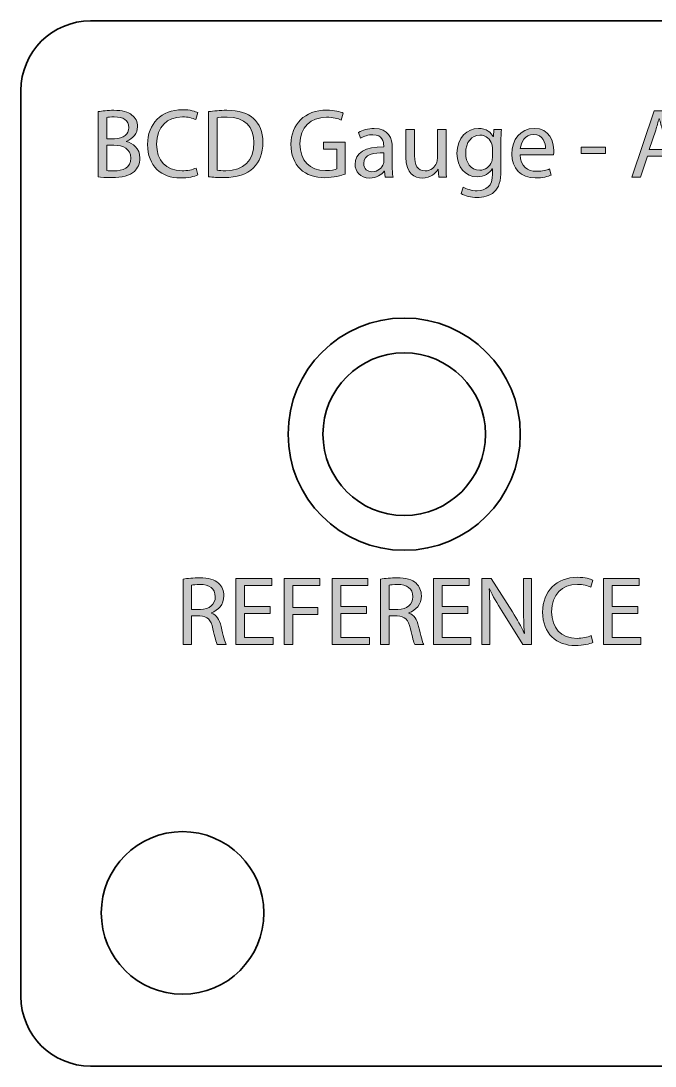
# Model space of a CAD drawing. Header units: millimetres. Extents: x 26 to 136, y -129 to -84.
# Drawn here: x 25.86 to 53.17, y -128.92 to -83.92 of the extents above; entities that cross this region are included whole.
import ezdxf

# ---------------------------------------------------------------- set-up
doc = ezdxf.new("R2010")
doc.units = ezdxf.units.MM
doc.header["$MEASUREMENT"] = 0
doc.layers.add('Layer 1', color=7, linetype='Continuous')

# ---------------------------------------------------------------- blocks, each defined once
blk = doc.blocks.new('block 8')
at = {"layer": 'Layer 1'}
h = blk.add_hatch(color=250, dxfattribs=at)
h.dxf.hatch_style = 2
edge = h.paths.add_edge_path()
edge.add_spline(control_points=[(32.846, -107.959), (33.032, -107.921), (33.298, -107.9), (33.552, -107.9), (33.946, -107.9), (34.2, -107.972), (34.377, -108.133), (34.521, -108.26), (34.602, -108.454), (34.602, -108.674), (34.602, -109.051), (34.365, -109.3), (34.064, -109.402), (34.064, -109.402), (34.064, -109.415), (34.064, -109.415), (34.284, -109.491), (34.415, -109.694), (34.483, -109.99), (34.576, -110.388), (34.644, -110.663), (34.703, -110.773), (34.703, -110.773), (34.322, -110.773), (34.322, -110.773), (34.276, -110.692), (34.212, -110.447), (34.132, -110.091), (34.047, -109.698), (33.895, -109.55), (33.561, -109.537), (33.561, -109.537), (33.214, -109.537), (33.214, -109.537), (33.214, -109.537), (33.214, -110.773), (33.214, -110.773), (33.214, -110.773), (32.846, -110.773), (32.846, -110.773), (32.846, -110.773), (32.846, -107.959), (32.846, -107.959)], knot_values=[0, 0, 0, 0, 1, 1, 1, 2, 2, 2, 3, 3, 3, 4, 4, 4, 5, 5, 5, 6, 6, 6, 7, 7, 7, 8, 8, 8, 9, 9, 9, 10, 10, 10, 11, 11, 11, 12, 12, 12, 13, 13, 13, 14, 14, 14, 14], degree=3, periodic=1)
edge = h.paths.add_edge_path()
edge.add_spline(control_points=[(33.214, -109.258), (33.214, -109.258), (33.59, -109.258), (33.59, -109.258), (33.984, -109.258), (34.233, -109.042), (34.233, -108.717), (34.233, -108.348), (33.967, -108.188), (33.578, -108.183), (33.4, -108.183), (33.273, -108.2), (33.214, -108.217), (33.214, -108.217), (33.214, -109.258), (33.214, -109.258)], knot_values=[0, 0, 0, 0, 1, 1, 1, 2, 2, 2, 3, 3, 3, 4, 4, 4, 5, 5, 5, 5], degree=3, periodic=1)
h = blk.add_hatch(color=250, dxfattribs=at)
h.dxf.hatch_style = 2
h.paths.add_polyline_path([(36.6, -109.436), (35.491, -109.436), (35.491, -110.464), (36.727, -110.464), (36.727, -110.773), (35.123, -110.773), (35.123, -107.921), (36.663, -107.921), (36.663, -108.23), (35.491, -108.23), (35.491, -109.131), (36.6, -109.131)])
h = blk.add_hatch(color=250, dxfattribs=at)
h.dxf.hatch_style = 2
h.paths.add_polyline_path([(37.206, -107.921), (38.742, -107.921), (38.742, -108.23), (37.574, -108.23), (37.574, -109.178), (38.653, -109.178), (38.653, -109.482), (37.574, -109.482), (37.574, -110.773), (37.206, -110.773)])
h = blk.add_hatch(color=250, dxfattribs=at)
h.dxf.hatch_style = 2
h.paths.add_polyline_path([(40.744, -109.436), (39.636, -109.436), (39.636, -110.464), (40.871, -110.464), (40.871, -110.773), (39.268, -110.773), (39.268, -107.921), (40.808, -107.921), (40.808, -108.23), (39.636, -108.23), (39.636, -109.131), (40.744, -109.131)])
h = blk.add_hatch(color=250, dxfattribs=at)
h.dxf.hatch_style = 2
edge = h.paths.add_edge_path()
edge.add_spline(control_points=[(41.35, -107.959), (41.537, -107.921), (41.803, -107.9), (42.057, -107.9), (42.45, -107.9), (42.704, -107.972), (42.882, -108.133), (43.026, -108.26), (43.106, -108.454), (43.106, -108.674), (43.106, -109.051), (42.869, -109.3), (42.569, -109.402), (42.569, -109.402), (42.569, -109.415), (42.569, -109.415), (42.789, -109.491), (42.92, -109.694), (42.988, -109.99), (43.081, -110.388), (43.149, -110.663), (43.208, -110.773), (43.208, -110.773), (42.827, -110.773), (42.827, -110.773), (42.781, -110.692), (42.717, -110.447), (42.637, -110.091), (42.552, -109.698), (42.4, -109.55), (42.065, -109.537), (42.065, -109.537), (41.719, -109.537), (41.719, -109.537), (41.719, -109.537), (41.719, -110.773), (41.719, -110.773), (41.719, -110.773), (41.35, -110.773), (41.35, -110.773), (41.35, -110.773), (41.35, -107.959), (41.35, -107.959)], knot_values=[0, 0, 0, 0, 1, 1, 1, 2, 2, 2, 3, 3, 3, 4, 4, 4, 5, 5, 5, 6, 6, 6, 7, 7, 7, 8, 8, 8, 9, 9, 9, 10, 10, 10, 11, 11, 11, 12, 12, 12, 13, 13, 13, 14, 14, 14, 14], degree=3, periodic=1)
edge = h.paths.add_edge_path()
edge.add_spline(control_points=[(41.719, -109.258), (41.719, -109.258), (42.095, -109.258), (42.095, -109.258), (42.489, -109.258), (42.738, -109.042), (42.738, -108.717), (42.738, -108.348), (42.472, -108.188), (42.082, -108.183), (41.905, -108.183), (41.778, -108.2), (41.719, -108.217), (41.719, -108.217), (41.719, -109.258), (41.719, -109.258)], knot_values=[0, 0, 0, 0, 1, 1, 1, 2, 2, 2, 3, 3, 3, 4, 4, 4, 5, 5, 5, 5], degree=3, periodic=1)
h = blk.add_hatch(color=250, dxfattribs=at)
h.dxf.hatch_style = 2
h.paths.add_polyline_path([(45.104, -109.436), (43.996, -109.436), (43.996, -110.464), (45.231, -110.464), (45.231, -110.773), (43.628, -110.773), (43.628, -107.921), (45.168, -107.921), (45.168, -108.23), (43.996, -108.23), (43.996, -109.131), (45.104, -109.131)])
h = blk.add_hatch(color=250, dxfattribs=at)
h.dxf.hatch_style = 2
edge = h.paths.add_edge_path()
edge.add_spline(control_points=[(45.711, -110.773), (45.711, -110.773), (45.711, -107.921), (45.711, -107.921), (45.711, -107.921), (46.112, -107.921), (46.112, -107.921), (46.112, -107.921), (47.026, -109.364), (47.026, -109.364), (47.238, -109.698), (47.403, -109.998), (47.538, -110.29), (47.538, -110.29), (47.547, -110.286), (47.547, -110.286), (47.513, -109.905), (47.504, -109.559), (47.504, -109.114), (47.504, -109.114), (47.504, -107.921), (47.504, -107.921), (47.504, -107.921), (47.851, -107.921), (47.851, -107.921), (47.851, -107.921), (47.851, -110.773), (47.851, -110.773), (47.851, -110.773), (47.479, -110.773), (47.479, -110.773), (47.479, -110.773), (46.574, -109.326), (46.574, -109.326), (46.375, -109.008), (46.184, -108.683), (46.041, -108.374), (46.041, -108.374), (46.028, -108.378), (46.028, -108.378), (46.049, -108.738), (46.057, -109.08), (46.057, -109.554), (46.057, -109.554), (46.057, -110.773), (46.057, -110.773), (46.057, -110.773), (45.711, -110.773), (45.711, -110.773)], knot_values=[0, 0, 0, 0, 1, 1, 1, 2, 2, 2, 3, 3, 3, 4, 4, 4, 5, 5, 5, 6, 6, 6, 7, 7, 7, 8, 8, 8, 9, 9, 9, 10, 10, 10, 11, 11, 11, 12, 12, 12, 13, 13, 13, 14, 14, 14, 15, 15, 15, 16, 16, 16, 16], degree=3, periodic=1)
h = blk.add_hatch(color=250, dxfattribs=at)
h.dxf.hatch_style = 2
edge = h.paths.add_edge_path()
edge.add_spline(control_points=[(50.489, -110.68), (50.354, -110.747), (50.083, -110.815), (49.736, -110.815), (48.932, -110.815), (48.327, -110.307), (48.327, -109.372), (48.327, -108.48), (48.932, -107.875), (49.816, -107.875), (50.171, -107.875), (50.396, -107.951), (50.493, -108.002), (50.493, -108.002), (50.404, -108.302), (50.404, -108.302), (50.265, -108.234), (50.066, -108.183), (49.829, -108.183), (49.16, -108.183), (48.716, -108.611), (48.716, -109.36), (48.716, -110.058), (49.118, -110.506), (49.812, -110.506), (50.036, -110.506), (50.265, -110.46), (50.413, -110.388), (50.413, -110.388), (50.489, -110.68), (50.489, -110.68)], knot_values=[0, 0, 0, 0, 1, 1, 1, 2, 2, 2, 3, 3, 3, 4, 4, 4, 5, 5, 5, 6, 6, 6, 7, 7, 7, 8, 8, 8, 9, 9, 9, 10, 10, 10, 10], degree=3, periodic=1)
h = blk.add_hatch(color=250, dxfattribs=at)
h.dxf.hatch_style = 2
h.paths.add_polyline_path([(52.428, -109.436), (51.32, -109.436), (51.32, -110.464), (52.555, -110.464), (52.555, -110.773), (50.951, -110.773), (50.951, -107.921), (52.491, -107.921), (52.491, -108.23), (51.32, -108.23), (51.32, -109.131), (52.428, -109.131)])
at = {"layer": 'Layer 1', "lineweight": 0}
for points in [[(36.6, -109.436), (35.491, -109.436), (35.491, -110.464), (36.727, -110.464), (36.727, -110.773), (35.123, -110.773), (35.123, -107.921), (36.663, -107.921), (36.663, -108.23), (35.491, -108.23), (35.491, -109.131), (36.6, -109.131), (36.6, -109.436)], [(37.206, -107.921), (38.742, -107.921), (38.742, -108.23), (37.574, -108.23), (37.574, -109.178), (38.653, -109.178), (38.653, -109.482), (37.574, -109.482), (37.574, -110.773), (37.206, -110.773), (37.206, -107.921)], [(40.744, -109.436), (39.636, -109.436), (39.636, -110.464), (40.871, -110.464), (40.871, -110.773), (39.268, -110.773), (39.268, -107.921), (40.808, -107.921), (40.808, -108.23), (39.636, -108.23), (39.636, -109.131), (40.744, -109.131), (40.744, -109.436)], [(45.104, -109.436), (43.996, -109.436), (43.996, -110.464), (45.231, -110.464), (45.231, -110.773), (43.628, -110.773), (43.628, -107.921), (45.168, -107.921), (45.168, -108.23), (43.996, -108.23), (43.996, -109.131), (45.104, -109.131), (45.104, -109.436)], [(52.428, -109.436), (51.32, -109.436), (51.32, -110.464), (52.555, -110.464), (52.555, -110.773), (50.951, -110.773), (50.951, -107.921), (52.491, -107.921), (52.491, -108.23), (51.32, -108.23), (51.32, -109.131), (52.428, -109.131), (52.428, -109.436)]]:
    blk.add_lwpolyline(points, dxfattribs=at)
for points, knots in [([(32.846, -107.959), (33.032, -107.921), (33.298, -107.9), (33.552, -107.9), (33.946, -107.9), (34.2, -107.972), (34.377, -108.133), (34.521, -108.26), (34.602, -108.454), (34.602, -108.674), (34.602, -109.051), (34.365, -109.3), (34.064, -109.402), (34.064, -109.402), (34.064, -109.415), (34.064, -109.415), (34.284, -109.491), (34.415, -109.694), (34.483, -109.99), (34.576, -110.388), (34.644, -110.663), (34.703, -110.773), (34.703, -110.773), (34.322, -110.773), (34.322, -110.773), (34.276, -110.692), (34.212, -110.447), (34.132, -110.091), (34.047, -109.698), (33.895, -109.55), (33.561, -109.537), (33.561, -109.537), (33.214, -109.537), (33.214, -109.537), (33.214, -109.537), (33.214, -110.773), (33.214, -110.773), (33.214, -110.773), (32.846, -110.773), (32.846, -110.773), (32.846, -110.773), (32.846, -107.959), (32.846, -107.959)], [0, 0, 0, 0, 1, 1, 1, 2, 2, 2, 3, 3, 3, 4, 4, 4, 5, 5, 5, 6, 6, 6, 7, 7, 7, 8, 8, 8, 9, 9, 9, 10, 10, 10, 11, 11, 11, 12, 12, 12, 13, 13, 13, 14, 14, 14, 14]), ([(41.35, -107.959), (41.537, -107.921), (41.803, -107.9), (42.057, -107.9), (42.45, -107.9), (42.704, -107.972), (42.882, -108.133), (43.026, -108.26), (43.106, -108.454), (43.106, -108.674), (43.106, -109.051), (42.869, -109.3), (42.569, -109.402), (42.569, -109.402), (42.569, -109.415), (42.569, -109.415), (42.789, -109.491), (42.92, -109.694), (42.988, -109.99), (43.081, -110.388), (43.149, -110.663), (43.208, -110.773), (43.208, -110.773), (42.827, -110.773), (42.827, -110.773), (42.781, -110.692), (42.717, -110.447), (42.637, -110.091), (42.552, -109.698), (42.4, -109.55), (42.065, -109.537), (42.065, -109.537), (41.719, -109.537), (41.719, -109.537), (41.719, -109.537), (41.719, -110.773), (41.719, -110.773), (41.719, -110.773), (41.35, -110.773), (41.35, -110.773), (41.35, -110.773), (41.35, -107.959), (41.35, -107.959)], [0, 0, 0, 0, 1, 1, 1, 2, 2, 2, 3, 3, 3, 4, 4, 4, 5, 5, 5, 6, 6, 6, 7, 7, 7, 8, 8, 8, 9, 9, 9, 10, 10, 10, 11, 11, 11, 12, 12, 12, 13, 13, 13, 14, 14, 14, 14]), ([(45.711, -110.773), (45.711, -110.773), (45.711, -107.921), (45.711, -107.921), (45.711, -107.921), (46.112, -107.921), (46.112, -107.921), (46.112, -107.921), (47.026, -109.364), (47.026, -109.364), (47.238, -109.698), (47.403, -109.998), (47.538, -110.29), (47.538, -110.29), (47.547, -110.286), (47.547, -110.286), (47.513, -109.905), (47.504, -109.559), (47.504, -109.114), (47.504, -109.114), (47.504, -107.921), (47.504, -107.921), (47.504, -107.921), (47.851, -107.921), (47.851, -107.921), (47.851, -107.921), (47.851, -110.773), (47.851, -110.773), (47.851, -110.773), (47.479, -110.773), (47.479, -110.773), (47.479, -110.773), (46.574, -109.326), (46.574, -109.326), (46.375, -109.008), (46.184, -108.683), (46.041, -108.374), (46.041, -108.374), (46.028, -108.378), (46.028, -108.378), (46.049, -108.738), (46.057, -109.08), (46.057, -109.554), (46.057, -109.554), (46.057, -110.773), (46.057, -110.773), (46.057, -110.773), (45.711, -110.773), (45.711, -110.773)], [0, 0, 0, 0, 1, 1, 1, 2, 2, 2, 3, 3, 3, 4, 4, 4, 5, 5, 5, 6, 6, 6, 7, 7, 7, 8, 8, 8, 9, 9, 9, 10, 10, 10, 11, 11, 11, 12, 12, 12, 13, 13, 13, 14, 14, 14, 15, 15, 15, 16, 16, 16, 16]), ([(50.489, -110.68), (50.354, -110.747), (50.083, -110.815), (49.736, -110.815), (48.932, -110.815), (48.327, -110.307), (48.327, -109.372), (48.327, -108.48), (48.932, -107.875), (49.816, -107.875), (50.171, -107.875), (50.396, -107.951), (50.493, -108.002), (50.493, -108.002), (50.404, -108.302), (50.404, -108.302), (50.265, -108.234), (50.066, -108.183), (49.829, -108.183), (49.16, -108.183), (48.716, -108.611), (48.716, -109.36), (48.716, -110.058), (49.118, -110.506), (49.812, -110.506), (50.036, -110.506), (50.265, -110.46), (50.413, -110.388), (50.413, -110.388), (50.489, -110.68), (50.489, -110.68)], [0, 0, 0, 0, 1, 1, 1, 2, 2, 2, 3, 3, 3, 4, 4, 4, 5, 5, 5, 6, 6, 6, 7, 7, 7, 8, 8, 8, 9, 9, 9, 10, 10, 10, 10]), ([(33.214, -109.258), (33.214, -109.258), (33.59, -109.258), (33.59, -109.258), (33.984, -109.258), (34.233, -109.042), (34.233, -108.717), (34.233, -108.348), (33.967, -108.188), (33.578, -108.183), (33.4, -108.183), (33.273, -108.2), (33.214, -108.217), (33.214, -108.217), (33.214, -109.258), (33.214, -109.258)], [0, 0, 0, 0, 1, 1, 1, 2, 2, 2, 3, 3, 3, 4, 4, 4, 5, 5, 5, 5]), ([(41.719, -109.258), (41.719, -109.258), (42.095, -109.258), (42.095, -109.258), (42.489, -109.258), (42.738, -109.042), (42.738, -108.717), (42.738, -108.348), (42.472, -108.188), (42.082, -108.183), (41.905, -108.183), (41.778, -108.2), (41.719, -108.217), (41.719, -108.217), (41.719, -109.258), (41.719, -109.258)], [0, 0, 0, 0, 1, 1, 1, 2, 2, 2, 3, 3, 3, 4, 4, 4, 5, 5, 5, 5])]:
    blk.add_open_spline(points, degree=3, knots=knots, dxfattribs=at)
blk = doc.blocks.new('block 23')
at = {"layer": 'Layer 1'}
h = blk.add_hatch(color=250, dxfattribs=at)
h.dxf.hatch_style = 2
edge = h.paths.add_edge_path()
edge.add_spline(control_points=[(33.479, -90.549), (33.344, -90.617), (33.073, -90.684), (32.726, -90.684), (31.922, -90.684), (31.317, -90.176), (31.317, -89.241), (31.317, -88.349), (31.922, -87.744), (32.806, -87.744), (33.162, -87.744), (33.386, -87.82), (33.483, -87.871), (33.483, -87.871), (33.394, -88.171), (33.394, -88.171), (33.255, -88.103), (33.056, -88.053), (32.819, -88.053), (32.15, -88.053), (31.706, -88.48), (31.706, -89.229), (31.706, -89.927), (32.108, -90.375), (32.802, -90.375), (33.026, -90.375), (33.255, -90.329), (33.403, -90.257), (33.403, -90.257), (33.479, -90.549), (33.479, -90.549)], knot_values=[0, 0, 0, 0, 1, 1, 1, 2, 2, 2, 3, 3, 3, 4, 4, 4, 5, 5, 5, 6, 6, 6, 7, 7, 7, 8, 8, 8, 9, 9, 9, 10, 10, 10, 10], degree=3, periodic=1)
h = blk.add_hatch(color=250, dxfattribs=at)
h.dxf.hatch_style = 2
edge = h.paths.add_edge_path()
edge.add_spline(control_points=[(29.192, -87.828), (29.353, -87.794), (29.606, -87.769), (29.864, -87.769), (30.233, -87.769), (30.47, -87.833), (30.647, -87.976), (30.795, -88.086), (30.884, -88.256), (30.884, -88.48), (30.884, -88.755), (30.702, -88.996), (30.402, -89.106), (30.402, -89.106), (30.402, -89.114), (30.402, -89.114), (30.673, -89.182), (30.99, -89.406), (30.99, -89.829), (30.99, -90.075), (30.893, -90.261), (30.749, -90.401), (30.55, -90.583), (30.228, -90.667), (29.763, -90.667), (29.509, -90.667), (29.314, -90.65), (29.192, -90.633), (29.192, -90.633), (29.192, -87.828), (29.192, -87.828)], knot_values=[0, 0, 0, 0, 1, 1, 1, 2, 2, 2, 3, 3, 3, 4, 4, 4, 5, 5, 5, 6, 6, 6, 7, 7, 7, 8, 8, 8, 9, 9, 9, 10, 10, 10, 10], degree=3, periodic=1)
edge = h.paths.add_edge_path()
edge.add_spline(control_points=[(29.56, -88.996), (29.56, -88.996), (29.894, -88.996), (29.894, -88.996), (30.283, -88.996), (30.512, -88.793), (30.512, -88.518), (30.512, -88.184), (30.258, -88.053), (29.886, -88.053), (29.717, -88.053), (29.619, -88.065), (29.56, -88.078), (29.56, -88.078), (29.56, -88.996), (29.56, -88.996)], knot_values=[0, 0, 0, 0, 1, 1, 1, 2, 2, 2, 3, 3, 3, 4, 4, 4, 5, 5, 5, 5], degree=3, periodic=1)
edge = h.paths.add_edge_path()
edge.add_spline(control_points=[(29.56, -90.363), (29.632, -90.375), (29.738, -90.379), (29.869, -90.379), (30.249, -90.379), (30.601, -90.24), (30.601, -89.825), (30.601, -89.436), (30.267, -89.275), (29.864, -89.275), (29.864, -89.275), (29.56, -89.275), (29.56, -89.275), (29.56, -89.275), (29.56, -90.363), (29.56, -90.363)], knot_values=[0, 0, 0, 0, 1, 1, 1, 2, 2, 2, 3, 3, 3, 4, 4, 4, 5, 5, 5, 5], degree=3, periodic=1)
h = blk.add_hatch(color=250, dxfattribs=at)
h.dxf.hatch_style = 2
edge = h.paths.add_edge_path()
edge.add_spline(control_points=[(33.942, -87.828), (34.166, -87.794), (34.432, -87.769), (34.724, -87.769), (35.253, -87.769), (35.63, -87.892), (35.879, -88.124), (36.133, -88.357), (36.281, -88.687), (36.281, -89.148), (36.281, -89.614), (36.138, -89.995), (35.871, -90.257), (35.604, -90.523), (35.164, -90.667), (34.61, -90.667), (34.348, -90.667), (34.128, -90.655), (33.942, -90.633), (33.942, -90.633), (33.942, -87.828), (33.942, -87.828)], knot_values=[0, 0, 0, 0, 1, 1, 1, 2, 2, 2, 3, 3, 3, 4, 4, 4, 5, 5, 5, 6, 6, 6, 7, 7, 7, 7], degree=3, periodic=1)
edge = h.paths.add_edge_path()
edge.add_spline(control_points=[(34.31, -90.35), (34.403, -90.367), (34.538, -90.371), (34.682, -90.371), (35.469, -90.371), (35.896, -89.931), (35.896, -89.161), (35.9, -88.488), (35.52, -88.061), (34.741, -88.061), (34.551, -88.061), (34.407, -88.078), (34.31, -88.099), (34.31, -88.099), (34.31, -90.35), (34.31, -90.35)], knot_values=[0, 0, 0, 0, 1, 1, 1, 2, 2, 2, 3, 3, 3, 4, 4, 4, 5, 5, 5, 5], degree=3, periodic=1)
h = blk.add_hatch(color=250, dxfattribs=at)
h.dxf.hatch_style = 2
edge = h.paths.add_edge_path()
edge.add_spline(control_points=[(39.829, -90.515), (39.664, -90.574), (39.338, -90.671), (38.953, -90.671), (38.522, -90.671), (38.166, -90.561), (37.887, -90.295), (37.641, -90.058), (37.489, -89.677), (37.489, -89.233), (37.493, -88.383), (38.077, -87.761), (39.033, -87.761), (39.363, -87.761), (39.622, -87.833), (39.744, -87.892), (39.744, -87.892), (39.655, -88.192), (39.655, -88.192), (39.503, -88.124), (39.313, -88.069), (39.025, -88.069), (38.331, -88.069), (37.878, -88.501), (37.878, -89.216), (37.878, -89.94), (38.314, -90.367), (38.978, -90.367), (39.219, -90.367), (39.385, -90.333), (39.469, -90.291), (39.469, -90.291), (39.469, -89.44), (39.469, -89.44), (39.469, -89.44), (38.889, -89.44), (38.889, -89.44), (38.889, -89.44), (38.889, -89.144), (38.889, -89.144), (38.889, -89.144), (39.829, -89.144), (39.829, -89.144), (39.829, -89.144), (39.829, -90.515), (39.829, -90.515)], knot_values=[0, 0, 0, 0, 1, 1, 1, 2, 2, 2, 3, 3, 3, 4, 4, 4, 5, 5, 5, 6, 6, 6, 7, 7, 7, 8, 8, 8, 9, 9, 9, 10, 10, 10, 11, 11, 11, 12, 12, 12, 13, 13, 13, 14, 14, 14, 15, 15, 15, 15], degree=3, periodic=1)
h = blk.add_hatch(color=250, dxfattribs=at)
h.dxf.hatch_style = 2
h.paths.add_polyline_path([(52.843, -89.745), (52.547, -90.642), (52.166, -90.642), (53.135, -87.79), (53.579, -87.79), (54.552, -90.642), (54.159, -90.642), (53.854, -89.745)])
edge = h.paths.add_edge_path()
edge.add_spline(control_points=[(53.778, -89.457), (53.778, -89.457), (53.499, -88.636), (53.499, -88.636), (53.435, -88.45), (53.393, -88.281), (53.351, -88.116), (53.351, -88.116), (53.342, -88.116), (53.342, -88.116), (53.3, -88.285), (53.253, -88.459), (53.198, -88.632), (53.198, -88.632), (52.919, -89.457), (52.919, -89.457), (52.919, -89.457), (53.778, -89.457), (53.778, -89.457)], knot_values=[0, 0, 0, 0, 1, 1, 1, 2, 2, 2, 3, 3, 3, 4, 4, 4, 5, 5, 5, 6, 6, 6, 6], degree=3, periodic=1)
h = blk.add_hatch(color=250, dxfattribs=at)
h.dxf.hatch_style = 2
edge = h.paths.add_edge_path()
edge.add_spline(control_points=[(41.548, -90.642), (41.548, -90.642), (41.518, -90.384), (41.518, -90.384), (41.518, -90.384), (41.506, -90.384), (41.506, -90.384), (41.391, -90.545), (41.171, -90.688), (40.88, -90.688), (40.465, -90.688), (40.253, -90.396), (40.253, -90.1), (40.253, -89.605), (40.693, -89.334), (41.484, -89.339), (41.484, -89.339), (41.484, -89.296), (41.484, -89.296), (41.484, -89.127), (41.438, -88.822), (41.019, -88.822), (40.829, -88.822), (40.63, -88.882), (40.486, -88.975), (40.486, -88.975), (40.401, -88.729), (40.401, -88.729), (40.571, -88.619), (40.816, -88.548), (41.074, -88.548), (41.7, -88.548), (41.853, -88.975), (41.853, -89.385), (41.853, -89.385), (41.853, -90.151), (41.853, -90.151), (41.853, -90.329), (41.861, -90.502), (41.887, -90.642), (41.887, -90.642), (41.548, -90.642), (41.548, -90.642)], knot_values=[0, 0, 0, 0, 1, 1, 1, 2, 2, 2, 3, 3, 3, 4, 4, 4, 5, 5, 5, 6, 6, 6, 7, 7, 7, 8, 8, 8, 9, 9, 9, 10, 10, 10, 11, 11, 11, 12, 12, 12, 13, 13, 13, 14, 14, 14, 14], degree=3, periodic=1)
edge = h.paths.add_edge_path()
edge.add_spline(control_points=[(41.493, -89.597), (41.087, -89.588), (40.626, -89.66), (40.626, -90.058), (40.626, -90.299), (40.786, -90.413), (40.977, -90.413), (41.243, -90.413), (41.413, -90.244), (41.472, -90.071), (41.484, -90.033), (41.493, -89.99), (41.493, -89.952), (41.493, -89.952), (41.493, -89.597), (41.493, -89.597)], knot_values=[0, 0, 0, 0, 1, 1, 1, 2, 2, 2, 3, 3, 3, 4, 4, 4, 5, 5, 5, 5], degree=3, periodic=1)
h = blk.add_hatch(color=250, dxfattribs=at)
h.dxf.hatch_style = 2
edge = h.paths.add_edge_path()
edge.add_spline(control_points=[(44.168, -90.083), (44.168, -90.295), (44.172, -90.481), (44.185, -90.642), (44.185, -90.642), (43.855, -90.642), (43.855, -90.642), (43.855, -90.642), (43.834, -90.308), (43.834, -90.308), (43.834, -90.308), (43.825, -90.308), (43.825, -90.308), (43.728, -90.473), (43.512, -90.688), (43.148, -90.688), (42.827, -90.688), (42.442, -90.511), (42.442, -89.791), (42.442, -89.791), (42.442, -88.594), (42.442, -88.594), (42.442, -88.594), (42.814, -88.594), (42.814, -88.594), (42.814, -88.594), (42.814, -89.728), (42.814, -89.728), (42.814, -90.117), (42.933, -90.379), (43.271, -90.379), (43.521, -90.379), (43.694, -90.206), (43.762, -90.041), (43.783, -89.986), (43.796, -89.918), (43.796, -89.851), (43.796, -89.851), (43.796, -88.594), (43.796, -88.594), (43.796, -88.594), (44.168, -88.594), (44.168, -88.594), (44.168, -88.594), (44.168, -90.083), (44.168, -90.083)], knot_values=[0, 0, 0, 0, 1, 1, 1, 2, 2, 2, 3, 3, 3, 4, 4, 4, 5, 5, 5, 6, 6, 6, 7, 7, 7, 8, 8, 8, 9, 9, 9, 10, 10, 10, 11, 11, 11, 12, 12, 12, 13, 13, 13, 14, 14, 14, 15, 15, 15, 15], degree=3, periodic=1)
h = blk.add_hatch(color=250, dxfattribs=at)
h.dxf.hatch_style = 2
edge = h.paths.add_edge_path()
edge.add_spline(control_points=[(46.552, -88.594), (46.543, -88.742), (46.534, -88.907), (46.534, -89.157), (46.534, -89.157), (46.534, -90.346), (46.534, -90.346), (46.534, -90.815), (46.441, -91.103), (46.243, -91.281), (46.044, -91.467), (45.756, -91.526), (45.498, -91.526), (45.253, -91.526), (44.982, -91.467), (44.817, -91.357), (44.817, -91.357), (44.91, -91.073), (44.91, -91.073), (45.045, -91.158), (45.257, -91.234), (45.511, -91.234), (45.891, -91.234), (46.171, -91.035), (46.171, -90.519), (46.171, -90.519), (46.171, -90.291), (46.171, -90.291), (46.171, -90.291), (46.162, -90.291), (46.162, -90.291), (46.048, -90.481), (45.828, -90.633), (45.511, -90.633), (45.003, -90.633), (44.639, -90.202), (44.639, -89.635), (44.639, -88.941), (45.092, -88.548), (45.561, -88.548), (45.917, -88.548), (46.111, -88.734), (46.2, -88.903), (46.2, -88.903), (46.209, -88.903), (46.209, -88.903), (46.209, -88.903), (46.226, -88.594), (46.226, -88.594), (46.226, -88.594), (46.552, -88.594), (46.552, -88.594)], knot_values=[0, 0, 0, 0, 1, 1, 1, 2, 2, 2, 3, 3, 3, 4, 4, 4, 5, 5, 5, 6, 6, 6, 7, 7, 7, 8, 8, 8, 9, 9, 9, 10, 10, 10, 11, 11, 11, 12, 12, 12, 13, 13, 13, 14, 14, 14, 15, 15, 15, 16, 16, 16, 17, 17, 17, 17], degree=3, periodic=1)
edge = h.paths.add_edge_path()
edge.add_spline(control_points=[(46.166, -89.402), (46.166, -89.339), (46.162, -89.284), (46.145, -89.233), (46.078, -89.017), (45.896, -88.839), (45.625, -88.839), (45.269, -88.839), (45.016, -89.14), (45.016, -89.614), (45.016, -90.016), (45.219, -90.35), (45.621, -90.35), (45.849, -90.35), (46.056, -90.206), (46.137, -89.969), (46.158, -89.906), (46.166, -89.834), (46.166, -89.77), (46.166, -89.77), (46.166, -89.402), (46.166, -89.402)], knot_values=[0, 0, 0, 0, 1, 1, 1, 2, 2, 2, 3, 3, 3, 4, 4, 4, 5, 5, 5, 6, 6, 6, 7, 7, 7, 7], degree=3, periodic=1)
h = blk.add_hatch(color=250, dxfattribs=at)
h.dxf.hatch_style = 2
edge = h.paths.add_edge_path()
edge.add_spline(control_points=[(47.361, -89.686), (47.369, -90.189), (47.691, -90.396), (48.063, -90.396), (48.33, -90.396), (48.491, -90.35), (48.63, -90.291), (48.63, -90.291), (48.694, -90.557), (48.694, -90.557), (48.562, -90.617), (48.338, -90.684), (48.012, -90.684), (47.382, -90.684), (47.005, -90.27), (47.005, -89.652), (47.005, -89.034), (47.369, -88.548), (47.966, -88.548), (48.634, -88.548), (48.812, -89.136), (48.812, -89.512), (48.812, -89.588), (48.804, -89.648), (48.799, -89.686), (48.799, -89.686), (47.361, -89.686), (47.361, -89.686)], knot_values=[0, 0, 0, 0, 1, 1, 1, 2, 2, 2, 3, 3, 3, 4, 4, 4, 5, 5, 5, 6, 6, 6, 7, 7, 7, 8, 8, 8, 9, 9, 9, 9], degree=3, periodic=1)
edge = h.paths.add_edge_path()
edge.add_spline(control_points=[(48.453, -89.419), (48.457, -89.182), (48.355, -88.814), (47.936, -88.814), (47.56, -88.814), (47.395, -89.161), (47.365, -89.419), (47.365, -89.419), (48.453, -89.419), (48.453, -89.419)], knot_values=[0, 0, 0, 0, 1, 1, 1, 2, 2, 2, 3, 3, 3, 3], degree=3, periodic=1)
h = blk.add_hatch(color=250, dxfattribs=at)
h.dxf.hatch_style = 2
h.paths.add_polyline_path([(51.035, -89.36), (51.035, -89.635), (49.99, -89.635), (49.99, -89.36)])
at = {"layer": 'Layer 1', "lineweight": 0}
for points in [[(52.843, -89.745), (52.547, -90.642), (52.166, -90.642), (53.135, -87.79), (53.579, -87.79), (54.552, -90.642), (54.159, -90.642), (53.854, -89.745), (52.843, -89.745)], [(51.035, -89.36), (51.035, -89.635), (49.99, -89.635), (49.99, -89.36), (51.035, -89.36)]]:
    blk.add_lwpolyline(points, dxfattribs=at)
for points, knots in [([(33.479, -90.549), (33.344, -90.617), (33.073, -90.684), (32.726, -90.684), (31.922, -90.684), (31.317, -90.176), (31.317, -89.241), (31.317, -88.349), (31.922, -87.744), (32.806, -87.744), (33.162, -87.744), (33.386, -87.82), (33.483, -87.871), (33.483, -87.871), (33.394, -88.171), (33.394, -88.171), (33.255, -88.103), (33.056, -88.053), (32.819, -88.053), (32.15, -88.053), (31.706, -88.48), (31.706, -89.229), (31.706, -89.927), (32.108, -90.375), (32.802, -90.375), (33.026, -90.375), (33.255, -90.329), (33.403, -90.257), (33.403, -90.257), (33.479, -90.549), (33.479, -90.549)], [0, 0, 0, 0, 1, 1, 1, 2, 2, 2, 3, 3, 3, 4, 4, 4, 5, 5, 5, 6, 6, 6, 7, 7, 7, 8, 8, 8, 9, 9, 9, 10, 10, 10, 10]), ([(29.192, -87.828), (29.353, -87.794), (29.606, -87.769), (29.864, -87.769), (30.233, -87.769), (30.47, -87.833), (30.647, -87.976), (30.795, -88.086), (30.884, -88.256), (30.884, -88.48), (30.884, -88.755), (30.702, -88.996), (30.402, -89.106), (30.402, -89.106), (30.402, -89.114), (30.402, -89.114), (30.673, -89.182), (30.99, -89.406), (30.99, -89.829), (30.99, -90.075), (30.893, -90.261), (30.749, -90.401), (30.55, -90.583), (30.228, -90.667), (29.763, -90.667), (29.509, -90.667), (29.314, -90.65), (29.192, -90.633), (29.192, -90.633), (29.192, -87.828), (29.192, -87.828)], [0, 0, 0, 0, 1, 1, 1, 2, 2, 2, 3, 3, 3, 4, 4, 4, 5, 5, 5, 6, 6, 6, 7, 7, 7, 8, 8, 8, 9, 9, 9, 10, 10, 10, 10]), ([(29.56, -88.996), (29.56, -88.996), (29.894, -88.996), (29.894, -88.996), (30.283, -88.996), (30.512, -88.793), (30.512, -88.518), (30.512, -88.184), (30.258, -88.053), (29.886, -88.053), (29.717, -88.053), (29.619, -88.065), (29.56, -88.078), (29.56, -88.078), (29.56, -88.996), (29.56, -88.996)], [0, 0, 0, 0, 1, 1, 1, 2, 2, 2, 3, 3, 3, 4, 4, 4, 5, 5, 5, 5]), ([(33.942, -87.828), (34.166, -87.794), (34.432, -87.769), (34.724, -87.769), (35.253, -87.769), (35.63, -87.892), (35.879, -88.124), (36.133, -88.357), (36.281, -88.687), (36.281, -89.148), (36.281, -89.614), (36.138, -89.995), (35.871, -90.257), (35.604, -90.523), (35.164, -90.667), (34.61, -90.667), (34.348, -90.667), (34.128, -90.655), (33.942, -90.633), (33.942, -90.633), (33.942, -87.828), (33.942, -87.828)], [0, 0, 0, 0, 1, 1, 1, 2, 2, 2, 3, 3, 3, 4, 4, 4, 5, 5, 5, 6, 6, 6, 7, 7, 7, 7]), ([(34.31, -90.35), (34.403, -90.367), (34.538, -90.371), (34.682, -90.371), (35.469, -90.371), (35.896, -89.931), (35.896, -89.161), (35.9, -88.488), (35.52, -88.061), (34.741, -88.061), (34.551, -88.061), (34.407, -88.078), (34.31, -88.099), (34.31, -88.099), (34.31, -90.35), (34.31, -90.35)], [0, 0, 0, 0, 1, 1, 1, 2, 2, 2, 3, 3, 3, 4, 4, 4, 5, 5, 5, 5]), ([(39.829, -90.515), (39.664, -90.574), (39.338, -90.671), (38.953, -90.671), (38.522, -90.671), (38.166, -90.561), (37.887, -90.295), (37.641, -90.058), (37.489, -89.677), (37.489, -89.233), (37.493, -88.383), (38.077, -87.761), (39.033, -87.761), (39.363, -87.761), (39.622, -87.833), (39.744, -87.892), (39.744, -87.892), (39.655, -88.192), (39.655, -88.192), (39.503, -88.124), (39.313, -88.069), (39.025, -88.069), (38.331, -88.069), (37.878, -88.501), (37.878, -89.216), (37.878, -89.94), (38.314, -90.367), (38.978, -90.367), (39.219, -90.367), (39.385, -90.333), (39.469, -90.291), (39.469, -90.291), (39.469, -89.44), (39.469, -89.44), (39.469, -89.44), (38.889, -89.44), (38.889, -89.44), (38.889, -89.44), (38.889, -89.144), (38.889, -89.144), (38.889, -89.144), (39.829, -89.144), (39.829, -89.144), (39.829, -89.144), (39.829, -90.515), (39.829, -90.515)], [0, 0, 0, 0, 1, 1, 1, 2, 2, 2, 3, 3, 3, 4, 4, 4, 5, 5, 5, 6, 6, 6, 7, 7, 7, 8, 8, 8, 9, 9, 9, 10, 10, 10, 11, 11, 11, 12, 12, 12, 13, 13, 13, 14, 14, 14, 15, 15, 15, 15]), ([(53.778, -89.457), (53.778, -89.457), (53.499, -88.636), (53.499, -88.636), (53.435, -88.45), (53.393, -88.281), (53.351, -88.116), (53.351, -88.116), (53.342, -88.116), (53.342, -88.116), (53.3, -88.285), (53.253, -88.459), (53.198, -88.632), (53.198, -88.632), (52.919, -89.457), (52.919, -89.457), (52.919, -89.457), (53.778, -89.457), (53.778, -89.457)], [0, 0, 0, 0, 1, 1, 1, 2, 2, 2, 3, 3, 3, 4, 4, 4, 5, 5, 5, 6, 6, 6, 6]), ([(41.548, -90.642), (41.548, -90.642), (41.518, -90.384), (41.518, -90.384), (41.518, -90.384), (41.506, -90.384), (41.506, -90.384), (41.391, -90.545), (41.171, -90.688), (40.88, -90.688), (40.465, -90.688), (40.253, -90.396), (40.253, -90.1), (40.253, -89.605), (40.693, -89.334), (41.484, -89.339), (41.484, -89.339), (41.484, -89.296), (41.484, -89.296), (41.484, -89.127), (41.438, -88.822), (41.019, -88.822), (40.829, -88.822), (40.63, -88.882), (40.486, -88.975), (40.486, -88.975), (40.401, -88.729), (40.401, -88.729), (40.571, -88.619), (40.816, -88.548), (41.074, -88.548), (41.7, -88.548), (41.853, -88.975), (41.853, -89.385), (41.853, -89.385), (41.853, -90.151), (41.853, -90.151), (41.853, -90.329), (41.861, -90.502), (41.887, -90.642), (41.887, -90.642), (41.548, -90.642), (41.548, -90.642)], [0, 0, 0, 0, 1, 1, 1, 2, 2, 2, 3, 3, 3, 4, 4, 4, 5, 5, 5, 6, 6, 6, 7, 7, 7, 8, 8, 8, 9, 9, 9, 10, 10, 10, 11, 11, 11, 12, 12, 12, 13, 13, 13, 14, 14, 14, 14]), ([(44.168, -90.083), (44.168, -90.295), (44.172, -90.481), (44.185, -90.642), (44.185, -90.642), (43.855, -90.642), (43.855, -90.642), (43.855, -90.642), (43.834, -90.308), (43.834, -90.308), (43.834, -90.308), (43.825, -90.308), (43.825, -90.308), (43.728, -90.473), (43.512, -90.688), (43.148, -90.688), (42.827, -90.688), (42.442, -90.511), (42.442, -89.791), (42.442, -89.791), (42.442, -88.594), (42.442, -88.594), (42.442, -88.594), (42.814, -88.594), (42.814, -88.594), (42.814, -88.594), (42.814, -89.728), (42.814, -89.728), (42.814, -90.117), (42.933, -90.379), (43.271, -90.379), (43.521, -90.379), (43.694, -90.206), (43.762, -90.041), (43.783, -89.986), (43.796, -89.918), (43.796, -89.851), (43.796, -89.851), (43.796, -88.594), (43.796, -88.594), (43.796, -88.594), (44.168, -88.594), (44.168, -88.594), (44.168, -88.594), (44.168, -90.083), (44.168, -90.083)], [0, 0, 0, 0, 1, 1, 1, 2, 2, 2, 3, 3, 3, 4, 4, 4, 5, 5, 5, 6, 6, 6, 7, 7, 7, 8, 8, 8, 9, 9, 9, 10, 10, 10, 11, 11, 11, 12, 12, 12, 13, 13, 13, 14, 14, 14, 15, 15, 15, 15]), ([(46.552, -88.594), (46.543, -88.742), (46.534, -88.907), (46.534, -89.157), (46.534, -89.157), (46.534, -90.346), (46.534, -90.346), (46.534, -90.815), (46.441, -91.103), (46.243, -91.281), (46.044, -91.467), (45.756, -91.526), (45.498, -91.526), (45.253, -91.526), (44.982, -91.467), (44.817, -91.357), (44.817, -91.357), (44.91, -91.073), (44.91, -91.073), (45.045, -91.158), (45.257, -91.234), (45.511, -91.234), (45.891, -91.234), (46.171, -91.035), (46.171, -90.519), (46.171, -90.519), (46.171, -90.291), (46.171, -90.291), (46.171, -90.291), (46.162, -90.291), (46.162, -90.291), (46.048, -90.481), (45.828, -90.633), (45.511, -90.633), (45.003, -90.633), (44.639, -90.202), (44.639, -89.635), (44.639, -88.941), (45.092, -88.548), (45.561, -88.548), (45.917, -88.548), (46.111, -88.734), (46.2, -88.903), (46.2, -88.903), (46.209, -88.903), (46.209, -88.903), (46.209, -88.903), (46.226, -88.594), (46.226, -88.594), (46.226, -88.594), (46.552, -88.594), (46.552, -88.594)], [0, 0, 0, 0, 1, 1, 1, 2, 2, 2, 3, 3, 3, 4, 4, 4, 5, 5, 5, 6, 6, 6, 7, 7, 7, 8, 8, 8, 9, 9, 9, 10, 10, 10, 11, 11, 11, 12, 12, 12, 13, 13, 13, 14, 14, 14, 15, 15, 15, 16, 16, 16, 17, 17, 17, 17]), ([(47.361, -89.686), (47.369, -90.189), (47.691, -90.396), (48.063, -90.396), (48.33, -90.396), (48.491, -90.35), (48.63, -90.291), (48.63, -90.291), (48.694, -90.557), (48.694, -90.557), (48.562, -90.617), (48.338, -90.684), (48.012, -90.684), (47.382, -90.684), (47.005, -90.27), (47.005, -89.652), (47.005, -89.034), (47.369, -88.548), (47.966, -88.548), (48.634, -88.548), (48.812, -89.136), (48.812, -89.512), (48.812, -89.588), (48.804, -89.648), (48.799, -89.686), (48.799, -89.686), (47.361, -89.686), (47.361, -89.686)], [0, 0, 0, 0, 1, 1, 1, 2, 2, 2, 3, 3, 3, 4, 4, 4, 5, 5, 5, 6, 6, 6, 7, 7, 7, 8, 8, 8, 9, 9, 9, 9]), ([(46.166, -89.402), (46.166, -89.339), (46.162, -89.284), (46.145, -89.233), (46.078, -89.017), (45.896, -88.839), (45.625, -88.839), (45.269, -88.839), (45.016, -89.14), (45.016, -89.614), (45.016, -90.016), (45.219, -90.35), (45.621, -90.35), (45.849, -90.35), (46.056, -90.206), (46.137, -89.969), (46.158, -89.906), (46.166, -89.834), (46.166, -89.77), (46.166, -89.77), (46.166, -89.402), (46.166, -89.402)], [0, 0, 0, 0, 1, 1, 1, 2, 2, 2, 3, 3, 3, 4, 4, 4, 5, 5, 5, 6, 6, 6, 7, 7, 7, 7]), ([(48.453, -89.419), (48.457, -89.182), (48.355, -88.814), (47.936, -88.814), (47.56, -88.814), (47.395, -89.161), (47.365, -89.419), (47.365, -89.419), (48.453, -89.419), (48.453, -89.419)], [0, 0, 0, 0, 1, 1, 1, 2, 2, 2, 3, 3, 3, 3]), ([(29.56, -90.363), (29.632, -90.375), (29.738, -90.379), (29.869, -90.379), (30.249, -90.379), (30.601, -90.24), (30.601, -89.825), (30.601, -89.436), (30.267, -89.275), (29.864, -89.275), (29.864, -89.275), (29.56, -89.275), (29.56, -89.275), (29.56, -89.275), (29.56, -90.363), (29.56, -90.363)], [0, 0, 0, 0, 1, 1, 1, 2, 2, 2, 3, 3, 3, 4, 4, 4, 5, 5, 5, 5]), ([(41.493, -89.597), (41.087, -89.588), (40.626, -89.66), (40.626, -90.058), (40.626, -90.299), (40.786, -90.413), (40.977, -90.413), (41.243, -90.413), (41.413, -90.244), (41.472, -90.071), (41.484, -90.033), (41.493, -89.99), (41.493, -89.952), (41.493, -89.952), (41.493, -89.597), (41.493, -89.597)], [0, 0, 0, 0, 1, 1, 1, 2, 2, 2, 3, 3, 3, 4, 4, 4, 5, 5, 5, 5])]:
    blk.add_open_spline(points, degree=3, knots=knots, dxfattribs=at)

msp = doc.modelspace()

# ---------------------------------------------------------------- linework, layer by layer
at = {"layer": 'Layer 1', "color": 250, "lineweight": 35}
for points, knots in [([(132.863, -128.921), (132.863, -128.921), (28.863, -128.921), (28.863, -128.921), (27.206, -128.921), (25.863, -127.578), (25.863, -125.921), (25.863, -125.921), (25.863, -86.921), (25.863, -86.921), (25.863, -85.264), (27.206, -83.921), (28.863, -83.921), (28.863, -83.921), (132.863, -83.921), (132.863, -83.921), (134.52, -83.921), (135.863, -85.264), (135.863, -86.921), (135.863, -86.921), (135.863, -125.921), (135.863, -125.921), (135.863, -127.578), (134.52, -128.921), (132.863, -128.921)], [0, 0, 0, 0, 1, 1, 1, 2, 2, 2, 3, 3, 3, 4, 4, 4, 5, 5, 5, 6, 6, 6, 7, 7, 7, 8, 8, 8, 8]), ([(47.368, -101.715), (47.368, -104.477), (45.13, -106.715), (42.368, -106.715), (39.607, -106.715), (37.368, -104.477), (37.368, -101.715), (37.368, -98.954), (39.607, -96.715), (42.368, -96.715), (45.13, -96.715), (47.368, -98.954), (47.368, -101.715)], [0, 0, 0, 0, 1, 1, 1, 2, 2, 2, 3, 3, 3, 4, 4, 4, 4]), ([(45.868, -101.715), (45.868, -103.648), (44.301, -105.215), (42.368, -105.215), (40.435, -105.215), (38.868, -103.648), (38.868, -101.715), (38.868, -99.782), (40.435, -98.215), (42.368, -98.215), (44.301, -98.215), (45.868, -99.782), (45.868, -101.715)], [0, 0, 0, 0, 1, 1, 1, 2, 2, 2, 3, 3, 3, 4, 4, 4, 4]), ([(36.324, -122.327), (36.324, -124.26), (34.757, -125.827), (32.824, -125.827), (30.891, -125.827), (29.324, -124.26), (29.324, -122.327), (29.324, -120.394), (30.891, -118.827), (32.824, -118.827), (34.757, -118.827), (36.324, -120.394), (36.324, -122.327)], [0, 0, 0, 0, 1, 1, 1, 2, 2, 2, 3, 3, 3, 4, 4, 4, 4])]:
    msp.add_open_spline(points, degree=3, knots=knots, dxfattribs=at)

# ---------------------------------------------------------------- block references
at = {"layer": 'Layer 1'}
for name in ['block 23', 'block 8']:
    msp.add_blockref(name, (0, 0), dxfattribs=at)

doc.saveas('drawing.dxf')
